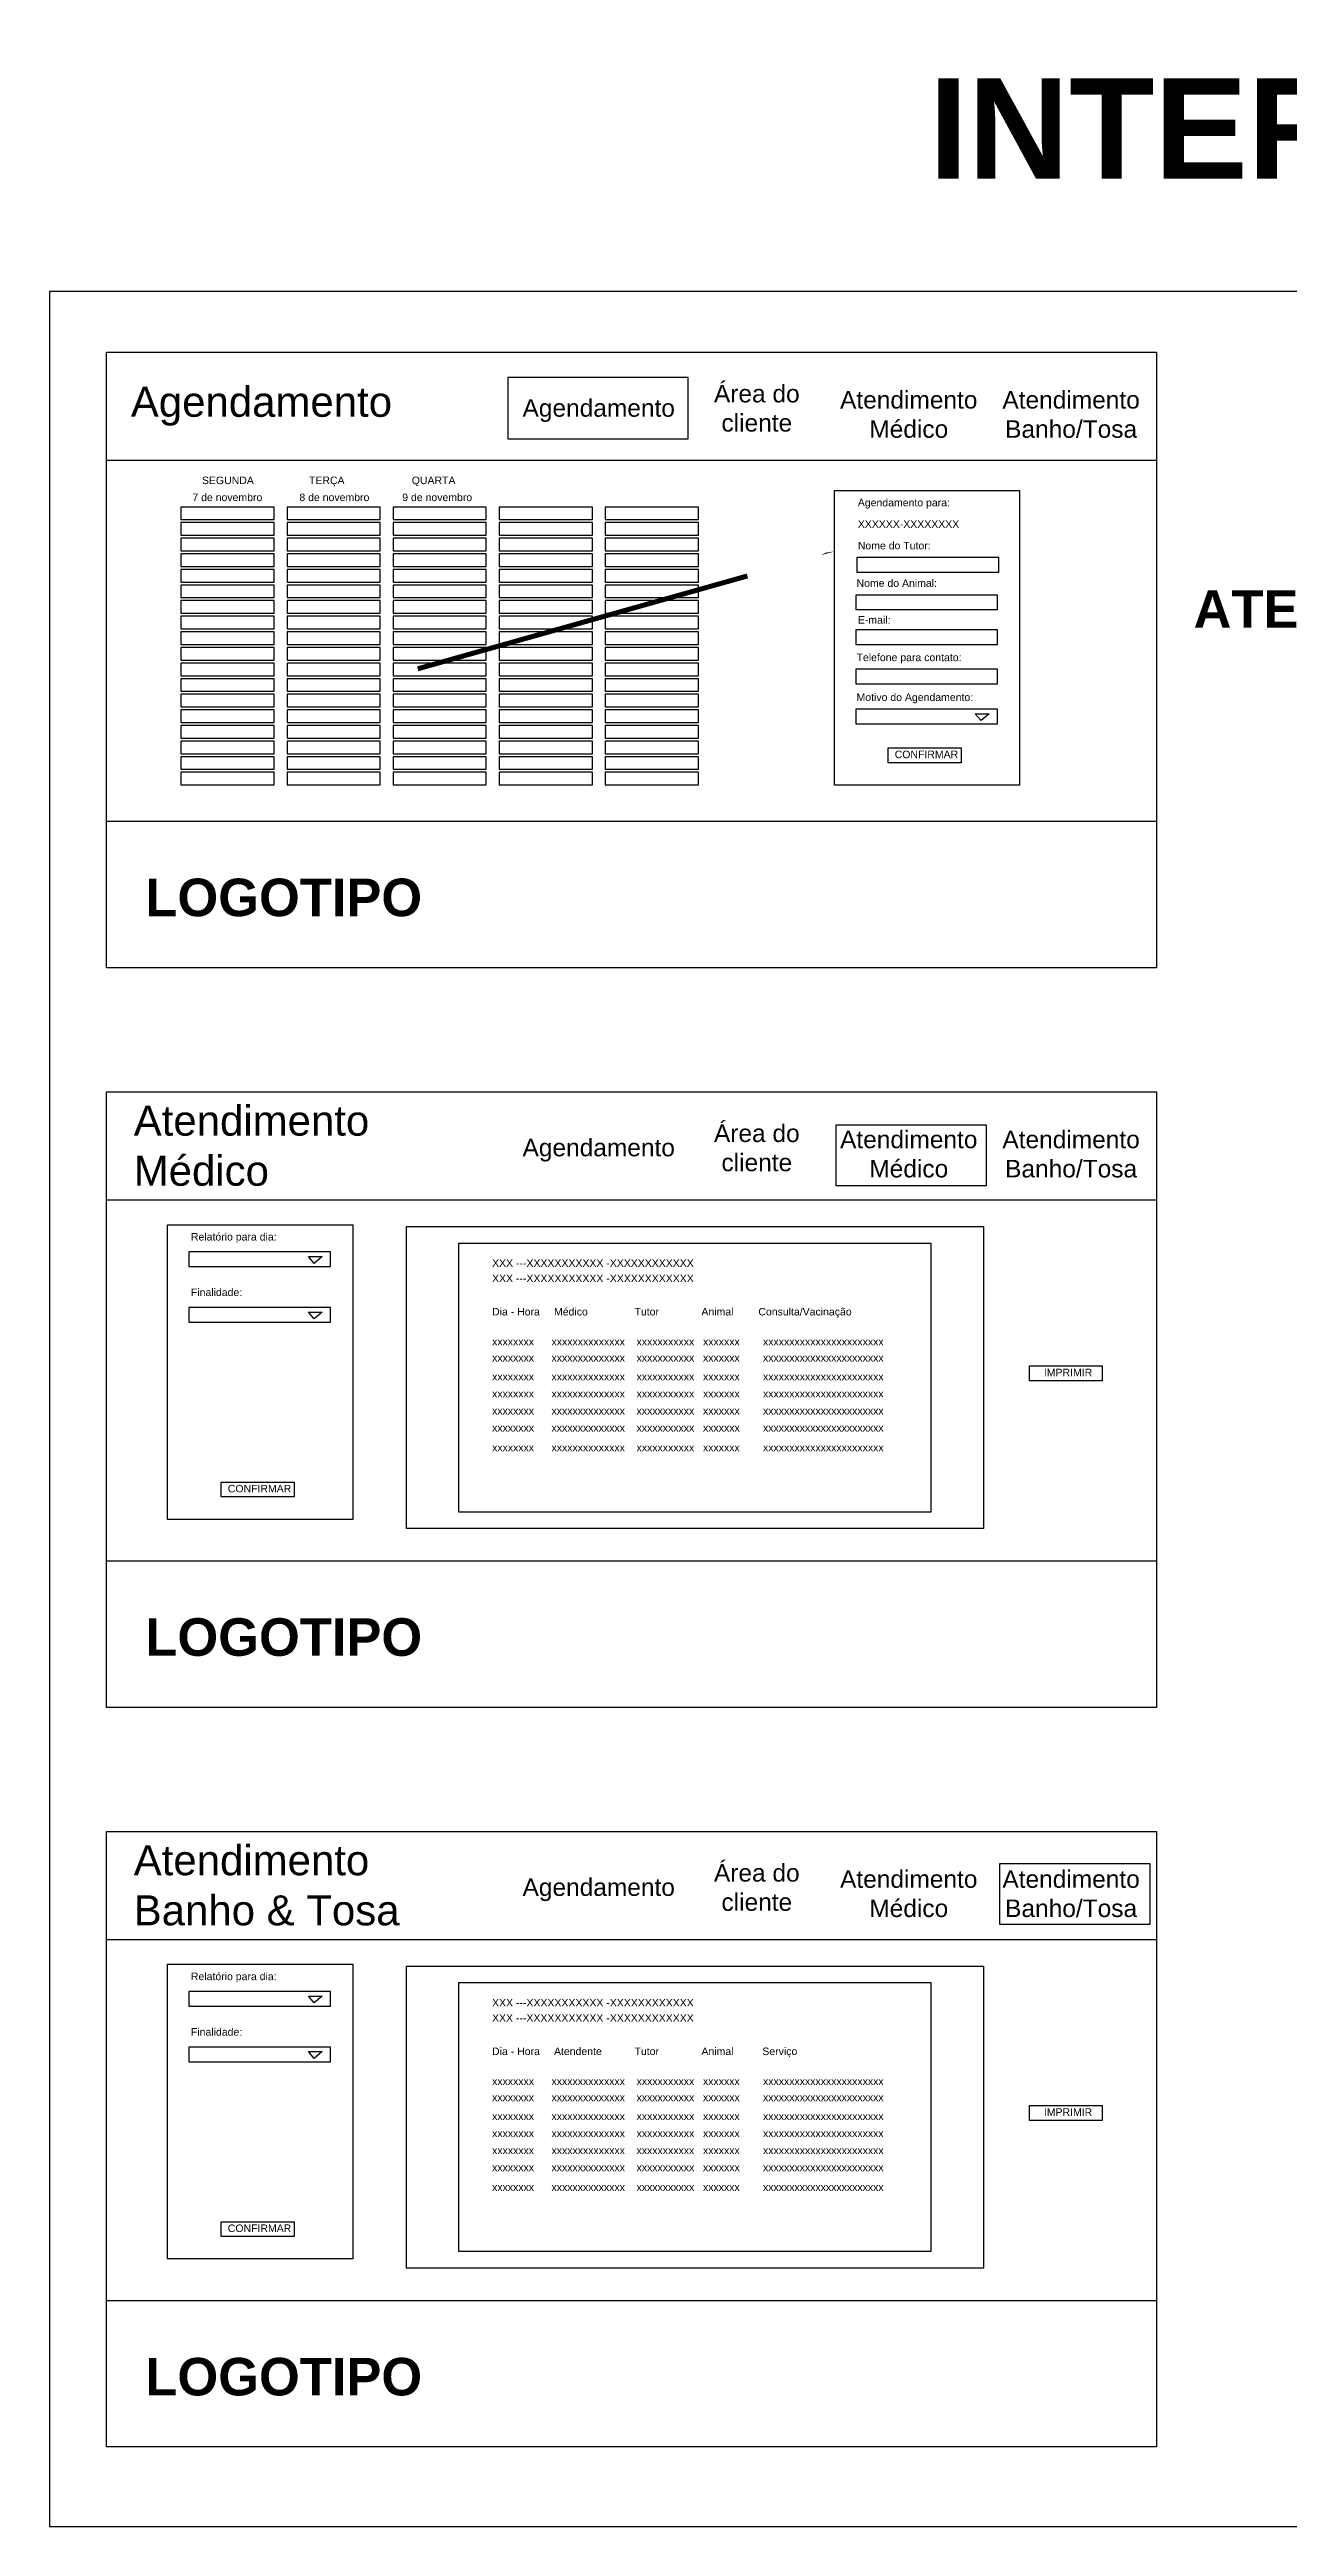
# Model space of a CAD drawing. Header units: millimetres. Extents: x -39820 to 1873, y -13749 to -604.
# Drawn here: x -12535 to -7584, y -10500 to -604 of the extents above; entities that cross this region are included whole.
import ezdxf

# ---------------------------------------------------------------- set-up
doc = ezdxf.new("R2010")
doc.units = ezdxf.units.MM
doc.styles.get("Standard").update_dxf_attribs({"font": 'arial.ttf'})

msp = doc.modelspace()

# ---------------------------------------------------------------- linework, layer by layer
for points in [[(-12534.7, -10499.6), (1873.1, -10499.6), (1873.1, -1570.6), (-12534.7, -1570.6)], [(-12307.5, -1813.5), (-8111.3, -1813.5), (-8111.3, -4272.3), (-12307.5, -4272.3)], [(-12307.5, -1813.5), (-8111.3, -1813.5), (-8111.3, -2245.6), (-12307.5, -2245.6)], [(-10703.3, -2159.4), (-9982.3, -2159.4), (-9982.3, -1913.8), (-10703.3, -1913.8)], [(-9398.7, -2365.5), (-8658.3, -2365.5), (-8658.3, -3542.9), (-9398.7, -3542.9)], [(-12009.7, -2482), (-11637.3, -2482), (-11637.3, -2431.6), (-12009.7, -2431.6)], [(-11585.8, -2482), (-11213.4, -2482), (-11213.4, -2431.6), (-11585.8, -2431.6)], [(-11161.9, -2482), (-10789.5, -2482), (-10789.5, -2431.6), (-11161.9, -2431.6)], [(-10738, -2482), (-10365.6, -2482), (-10365.6, -2431.6), (-10738, -2431.6)], [(-10314.1, -2482), (-9941.7, -2482), (-9941.7, -2431.6), (-10314.1, -2431.6)], [(-12009.7, -2544.3), (-11637.3, -2544.3), (-11637.3, -2493.9), (-12009.7, -2493.9)], [(-12009.7, -2606.6), (-11637.3, -2606.6), (-11637.3, -2556.3), (-12009.7, -2556.3)], [(-11585.8, -2544.3), (-11213.4, -2544.3), (-11213.4, -2493.9), (-11585.8, -2493.9)], [(-11585.8, -2606.6), (-11213.4, -2606.6), (-11213.4, -2556.3), (-11585.8, -2556.3)], [(-11161.9, -2544.3), (-10789.5, -2544.3), (-10789.5, -2493.9), (-11161.9, -2493.9)], [(-11161.9, -2606.6), (-10789.5, -2606.6), (-10789.5, -2556.3), (-11161.9, -2556.3)], [(-10738, -2544.3), (-10365.6, -2544.3), (-10365.6, -2493.9), (-10738, -2493.9)], [(-10738, -2606.6), (-10365.6, -2606.6), (-10365.6, -2556.3), (-10738, -2556.3)], [(-10314.1, -2544.3), (-9941.7, -2544.3), (-9941.7, -2493.9), (-10314.1, -2493.9)], [(-10314.1, -2606.6), (-9941.7, -2606.6), (-9941.7, -2556.3), (-10314.1, -2556.3)], [(-12009.7, -2669), (-11637.3, -2669), (-11637.3, -2618.6), (-12009.7, -2618.6)], [(-11585.8, -2669), (-11213.4, -2669), (-11213.4, -2618.6), (-11585.8, -2618.6)], [(-11161.9, -2669), (-10789.5, -2669), (-10789.5, -2618.6), (-11161.9, -2618.6)], [(-10738, -2669), (-10365.6, -2669), (-10365.6, -2618.6), (-10738, -2618.6)], [(-10314.1, -2669), (-9941.7, -2669), (-9941.7, -2618.6), (-10314.1, -2618.6)], [(-9308.4, -2691.7), (-8742.1, -2691.7), (-8742.1, -2633.2), (-9308.4, -2633.2)], [(-12009.7, -2731.3), (-11637.3, -2731.3), (-11637.3, -2681), (-12009.7, -2681)], [(-12009.7, -2793.7), (-11637.3, -2793.7), (-11637.3, -2743.3), (-12009.7, -2743.3)], [(-11585.8, -2731.3), (-11213.4, -2731.3), (-11213.4, -2681), (-11585.8, -2681)], [(-11585.8, -2793.7), (-11213.4, -2793.7), (-11213.4, -2743.3), (-11585.8, -2743.3)], [(-11161.9, -2731.3), (-10789.5, -2731.3), (-10789.5, -2681), (-11161.9, -2681)], [(-11161.9, -2793.7), (-10789.5, -2793.7), (-10789.5, -2743.3), (-11161.9, -2743.3)], [(-10738, -2731.3), (-10365.6, -2731.3), (-10365.6, -2681), (-10738, -2681)], [(-10738, -2793.7), (-10365.6, -2793.7), (-10365.6, -2743.3), (-10738, -2743.3)], [(-10314.1, -2731.3), (-9941.7, -2731.3), (-9941.7, -2681), (-10314.1, -2681)], [(-10314.1, -2793.7), (-9941.7, -2793.7), (-9941.7, -2743.3), (-10314.1, -2743.3)], [(-12009.7, -2856), (-11637.3, -2856), (-11637.3, -2805.7), (-12009.7, -2805.7)], [(-12009.7, -2918.4), (-11637.3, -2918.4), (-11637.3, -2868), (-12009.7, -2868)], [(-11585.8, -2856), (-11213.4, -2856), (-11213.4, -2805.7), (-11585.8, -2805.7)], [(-11585.8, -2918.4), (-11213.4, -2918.4), (-11213.4, -2868), (-11585.8, -2868)], [(-11161.9, -2856), (-10789.5, -2856), (-10789.5, -2805.7), (-11161.9, -2805.7)], [(-11161.9, -2918.4), (-10789.5, -2918.4), (-10789.5, -2868), (-11161.9, -2868)], [(-10738, -2856), (-10365.6, -2856), (-10365.6, -2805.7), (-10738, -2805.7)], [(-10738, -2918.4), (-10365.6, -2918.4), (-10365.6, -2868), (-10738, -2868)], [(-10314.1, -2856), (-9941.7, -2856), (-9941.7, -2805.7), (-10314.1, -2805.7)], [(-10314.1, -2918.4), (-9941.7, -2918.4), (-9941.7, -2868), (-10314.1, -2868)], [(-9313.5, -2841.6), (-8747.2, -2841.6), (-8747.2, -2783.1), (-9313.5, -2783.1)], [(-12009.7, -2980.7), (-11637.3, -2980.7), (-11637.3, -2930.4), (-12009.7, -2930.4)], [(-11585.8, -2980.7), (-11213.4, -2980.7), (-11213.4, -2930.4), (-11585.8, -2930.4)], [(-11161.9, -2980.7), (-10789.5, -2980.7), (-10789.5, -2930.4), (-11161.9, -2930.4)], [(-10738, -2980.7), (-10365.6, -2980.7), (-10365.6, -2930.4), (-10738, -2930.4)], [(-10314.1, -2980.7), (-9941.7, -2980.7), (-9941.7, -2930.4), (-10314.1, -2930.4)], [(-9313.5, -2980.4), (-8747.2, -2980.4), (-8747.2, -2922), (-9313.5, -2922)], [(-12009.7, -3043.1), (-11637.3, -3043.1), (-11637.3, -2992.7), (-12009.7, -2992.7)], [(-12009.7, -3105.4), (-11637.3, -3105.4), (-11637.3, -3055.1), (-12009.7, -3055.1)], [(-11585.8, -3043.1), (-11213.4, -3043.1), (-11213.4, -2992.7), (-11585.8, -2992.7)], [(-11585.8, -3105.4), (-11213.4, -3105.4), (-11213.4, -3055.1), (-11585.8, -3055.1)], [(-11161.9, -3043.1), (-10789.5, -3043.1), (-10789.5, -2992.7), (-11161.9, -2992.7)], [(-11161.9, -3105.4), (-10789.5, -3105.4), (-10789.5, -3055.1), (-11161.9, -3055.1)], [(-10738, -3043.1), (-10365.6, -3043.1), (-10365.6, -2992.7), (-10738, -2992.7)], [(-10738, -3105.4), (-10365.6, -3105.4), (-10365.6, -3055.1), (-10738, -3055.1)], [(-10314.1, -3043.1), (-9941.7, -3043.1), (-9941.7, -2992.7), (-10314.1, -2992.7)], [(-10314.1, -3105.4), (-9941.7, -3105.4), (-9941.7, -3055.1), (-10314.1, -3055.1)], [(-12009.7, -3167.8), (-11637.3, -3167.8), (-11637.3, -3117.4), (-12009.7, -3117.4)], [(-11585.8, -3167.8), (-11213.4, -3167.8), (-11213.4, -3117.4), (-11585.8, -3117.4)], [(-11161.9, -3167.8), (-10789.5, -3167.8), (-10789.5, -3117.4), (-11161.9, -3117.4)], [(-10738, -3167.8), (-10365.6, -3167.8), (-10365.6, -3117.4), (-10738, -3117.4)], [(-10314.1, -3167.8), (-9941.7, -3167.8), (-9941.7, -3117.4), (-10314.1, -3117.4)], [(-9313.5, -3138.4), (-8747.2, -3138.4), (-8747.2, -3079.9), (-9313.5, -3079.9)], [(-12009.7, -3230.1), (-11637.3, -3230.1), (-11637.3, -3179.7), (-12009.7, -3179.7)], [(-12009.7, -3292.5), (-11637.3, -3292.5), (-11637.3, -3242.1), (-12009.7, -3242.1)], [(-11585.8, -3230.1), (-11213.4, -3230.1), (-11213.4, -3179.7), (-11585.8, -3179.7)], [(-11585.8, -3292.5), (-11213.4, -3292.5), (-11213.4, -3242.1), (-11585.8, -3242.1)], [(-11161.9, -3230.1), (-10789.5, -3230.1), (-10789.5, -3179.7), (-11161.9, -3179.7)], [(-11161.9, -3292.5), (-10789.5, -3292.5), (-10789.5, -3242.1), (-11161.9, -3242.1)], [(-10738, -3230.1), (-10365.6, -3230.1), (-10365.6, -3179.7), (-10738, -3179.7)], [(-10738, -3292.5), (-10365.6, -3292.5), (-10365.6, -3242.1), (-10738, -3242.1)], [(-10314.1, -3230.1), (-9941.7, -3230.1), (-9941.7, -3179.7), (-10314.1, -3179.7)], [(-10314.1, -3292.5), (-9941.7, -3292.5), (-9941.7, -3242.1), (-10314.1, -3242.1)], [(-9313.5, -3297.5), (-8747.2, -3297.5), (-8747.2, -3239), (-9313.5, -3239)], [(-12009.7, -3354.8), (-11637.3, -3354.8), (-11637.3, -3304.4), (-12009.7, -3304.4)], [(-11585.8, -3354.8), (-11213.4, -3354.8), (-11213.4, -3304.4), (-11585.8, -3304.4)], [(-11161.9, -3354.8), (-10789.5, -3354.8), (-10789.5, -3304.4), (-11161.9, -3304.4)], [(-10738, -3354.8), (-10365.6, -3354.8), (-10365.6, -3304.4), (-10738, -3304.4)], [(-10314.1, -3354.8), (-9941.7, -3354.8), (-9941.7, -3304.4), (-10314.1, -3304.4)], [(-12009.7, -3417.2), (-11637.3, -3417.2), (-11637.3, -3366.8), (-12009.7, -3366.8)], [(-12009.7, -3479.5), (-11637.3, -3479.5), (-11637.3, -3429.1), (-12009.7, -3429.1)], [(-11585.8, -3417.2), (-11213.4, -3417.2), (-11213.4, -3366.8), (-11585.8, -3366.8)], [(-11585.8, -3479.5), (-11213.4, -3479.5), (-11213.4, -3429.1), (-11585.8, -3429.1)], [(-11161.9, -3417.2), (-10789.5, -3417.2), (-10789.5, -3366.8), (-11161.9, -3366.8)], [(-11161.9, -3479.5), (-10789.5, -3479.5), (-10789.5, -3429.1), (-11161.9, -3429.1)], [(-10738, -3417.2), (-10365.6, -3417.2), (-10365.6, -3366.8), (-10738, -3366.8)], [(-10738, -3479.5), (-10365.6, -3479.5), (-10365.6, -3429.1), (-10738, -3429.1)], [(-10314.1, -3417.2), (-9941.7, -3417.2), (-9941.7, -3366.8), (-10314.1, -3366.8)], [(-10314.1, -3479.5), (-9941.7, -3479.5), (-9941.7, -3429.1), (-10314.1, -3429.1)], [(-9183.4, -3393.8), (-8892.4, -3393.8), (-8892.4, -3453), (-9183.4, -3453)], [(-12009.7, -3541.9), (-11637.3, -3541.9), (-11637.3, -3491.5), (-12009.7, -3491.5)], [(-11585.8, -3541.9), (-11213.4, -3541.9), (-11213.4, -3491.5), (-11585.8, -3491.5)], [(-11161.9, -3541.9), (-10789.5, -3541.9), (-10789.5, -3491.5), (-11161.9, -3491.5)], [(-10738, -3541.9), (-10365.6, -3541.9), (-10365.6, -3491.5), (-10738, -3491.5)], [(-10314.1, -3541.9), (-9941.7, -3541.9), (-9941.7, -3491.5), (-10314.1, -3491.5)], [(-12307.5, -3687.2), (-8111.3, -3687.2), (-8111.3, -4272.3), (-12307.5, -4272.3)], [(-12307.5, -4768.4), (-8111.3, -4768.4), (-8111.3, -7227.2), (-12307.5, -7227.2)], [(-12307.5, -4768.4), (-8111.3, -4768.4), (-8111.3, -7227.2), (-12307.5, -7227.2)], [(-12307.5, -4768.4), (-8111.3, -4768.4), (-8111.3, -5200.5), (-12307.5, -5200.5)], [(-9391.6, -4900.5), (-8791.6, -4900.5), (-8791.6, -5143.5), (-9391.6, -5143.5)], [(-12063.6, -5298.8), (-11323.2, -5298.8), (-11323.2, -6476.2), (-12063.6, -6476.2)], [(-11109, -5306), (-8803.3, -5306), (-8803.3, -6512.8), (-11109, -6512.8)], [(-11978.4, -5466.2), (-11412.1, -5466.2), (-11412.1, -5407.8), (-11978.4, -5407.8)], [(-10899.4, -5372.1), (-9013, -5372.1), (-9013, -6446.7), (-10899.4, -6446.7)], [(-11978.4, -5688), (-11412.1, -5688), (-11412.1, -5629.5), (-11978.4, -5629.5)], [(-8619, -5863.1), (-8328, -5863.1), (-8328, -5922.2), (-8619, -5922.2)], [(-11848.3, -6327.1), (-11557.3, -6327.1), (-11557.3, -6386.2), (-11848.3, -6386.2)], [(-12307.5, -6642), (-8111.3, -6642), (-8111.3, -7227.2), (-12307.5, -7227.2)], [(-12307.5, -7723.3), (-8111.3, -7723.3), (-8111.3, -10182), (-12307.5, -10182)], [(-12307.5, -7723.3), (-8111.3, -7723.3), (-8111.3, -10182), (-12307.5, -10182)], [(-12307.5, -7723.3), (-8111.3, -7723.3), (-8111.3, -8155.3), (-12307.5, -8155.3)], [(-8737.7, -7851.5), (-8137.7, -7851.5), (-8137.7, -8094.5), (-8737.7, -8094.5)], [(-12063.6, -8253.7), (-11323.2, -8253.7), (-11323.2, -9431), (-12063.6, -9431)], [(-11109, -8260.8), (-8803.3, -8260.8), (-8803.3, -9467.7), (-11109, -9467.7)], [(-11978.4, -8421.1), (-11412.1, -8421.1), (-11412.1, -8362.7), (-11978.4, -8362.7)], [(-10899.4, -8327), (-9013, -8327), (-9013, -9401.6), (-10899.4, -9401.6)], [(-11978.4, -8642.9), (-11412.1, -8642.9), (-11412.1, -8584.4), (-11978.4, -8584.4)], [(-8619, -8817.9), (-8328, -8817.9), (-8328, -8877.1), (-8619, -8877.1)], [(-11848.3, -9281.9), (-11557.3, -9281.9), (-11557.3, -9341.1), (-11848.3, -9341.1)], [(-12307.5, -9596.9), (-8111.3, -9596.9), (-8111.3, -10182), (-12307.5, -10182)]]:
    msp.add_lwpolyline(points, close=True)
msp.add_lwpolyline([(-11063.4, -3078, 0, 0, 0), (-9746.1, -2707, 100, 0, 0), (-9430, -2613.3, 0, 0, 0)], format="xyseb")
at = {"const_width": 20}
msp.add_lwpolyline([(-11063.4, -3078), (-9746.1, -2707)], dxfattribs=at)
for points in [[(-8835.5, -3257.3), (-8780, -3257.3), (-8812.3, -3284.5), (-8835.5, -3257.3)], [(-11500.4, -5426), (-11444.9, -5426), (-11477.2, -5453.2), (-11500.4, -5426)], [(-11500.4, -5647.8), (-11444.9, -5647.8), (-11477.2, -5675), (-11500.4, -5647.8)], [(-11500.4, -8380.9), (-11444.9, -8380.9), (-11477.2, -8408.1), (-11500.4, -8380.9)], [(-11500.4, -8602.6), (-11444.9, -8602.6), (-11477.2, -8629.9), (-11500.4, -8602.6)]]:
    msp.add_lwpolyline(points)

# ---------------------------------------------------------------- texts
at = {"attachment_point": 1}
for s, width, insert, char_height in [('\\pxqc;{\\fArial|b1|i0|c0|p34;INTERFACE COM A CLÍNICA}', 8354.781, (-9379.6, -719.2), 400), ('Agendamento', 17.757, (-12209.8, -1951.1), 120), ('\\pxqc;Área do cliente', 563.637, (-9990.4, -1943.6), 70), ('\\pxqc;Atendimento Médico', 17.757, (-9110.3, -1968.3), 70), ('\\pxqc;Atendimento Banho/Tosa', 17.757, (-8461.6, -1968.3), 70), ('Agendamento', 17.757, (-10644.7, -2000.8), 70), ('SEGUNDA', 232.211, (-11925.7, -2310.1), 30), ('TERÇA', 232.211, (-11498, -2310.1), 30), ('QUARTA', 232.211, (-11087.2, -2310.1), 30), ('7 de novembro', 307.224, (-11964, -2378), 30), ('8 de novembro', 307.224, (-11536.3, -2378), 30), ('9 de novembro', 307.224, (-11125.4, -2378), 30), ('Agendamento para:', 587.275, (-9304.9, -2398.8), 30), ('XXXXXX-XXXXXXXX', 587.275, (-9304.9, -2484.8), 30), ('Nome do Tutor:', 587.275, (-9304.9, -2570.7), 30), ('Nome do Animal:', 587.275, (-9310, -2720.6), 30), ('{\\fArial|b1|i0|c0|p34;ATENDIMENTO}', 1637.245, (-7963.4, -2764.2), 150), ('E-mail:', 587.275, (-9304.9, -2867.5), 30), ('Telefone para contato:', 587.275, (-9310, -3017.4), 30), ('Motivo do Agendamento:', 587.275, (-9310, -3176.5), 30), ('CONFIRMAR', 295.45, (-9157.6, -3405), 30), ('{\\fArial|b1|i0|c0|p34;LOGOTIPO}', 1637.245, (-12151.6, -3916.3), 150), ('Atendimento Médico', 1004.776, (-12198.3, -4823.1), 120), ('\\pxqc;Área do cliente', 563.637, (-9990.4, -4898.5), 70), ('\\pxqc;Atendimento Médico', 17.757, (-9110.3, -4923.2), 70), ('\\pxqc;Atendimento Banho/Tosa', 17.757, (-8461.6, -4923.2), 70), ('Agendamento', 17.757, (-10644.7, -4955.6), 70), ('Relatório para dia:', 587.275, (-11969.8, -5332.1), 30), ('XXX ---XXXXXXXXXXX -XXXXXXXXXXXX                   ', 1097.745, (-10766.4, -5437.2), 30), ('XXX ---XXXXXXXXXXX -XXXXXXXXXXXX                   ', 1097.745, (-10766.4, -5498.2), 30), ('Finalidade:', 587.275, (-11969.8, -5553.8), 30), ('Dia - Hora                   ', 309.136, (-10766.4, -5631.4), 30), ('Médico                   ', 309.136, (-10518.9, -5631.4), 30), ('Tutor', 309.136, (-10197.2, -5631.4), 30), ('Animal               ', 309.136, (-9929.8, -5631.4), 30), ('Consulta/Vacinação              ', 309.136, (-9702.3, -5631.4), 30), ('xxxxxxxx      xxxxxxxxxxxxxx    xxxxxxxxxxx   xxxxxxx        xxxxxxxxxxxxxxxxxxxxxxx               ', 1673.25, (-10766.4, -5751), 30), ('xxxxxxxx      xxxxxxxxxxxxxx    xxxxxxxxxxx   xxxxxxx        xxxxxxxxxxxxxxxxxxxxxxx               ', 1673.25, (-10766.4, -5815.6), 30), ('xxxxxxxx      xxxxxxxxxxxxxx    xxxxxxxxxxx   xxxxxxx        xxxxxxxxxxxxxxxxxxxxxxx               ', 1673.25, (-10766.4, -5890.9), 30), ('IMPRIMIR', 295.45, (-8561.5, -5874.3), 30), ('xxxxxxxx      xxxxxxxxxxxxxx    xxxxxxxxxxx   xxxxxxx        xxxxxxxxxxxxxxxxxxxxxxx               ', 1673.25, (-10766.4, -5959), 30), ('xxxxxxxx      xxxxxxxxxxxxxx    xxxxxxxxxxx   xxxxxxx        xxxxxxxxxxxxxxxxxxxxxxx               ', 1673.25, (-10766.4, -6027.2), 30), ('xxxxxxxx      xxxxxxxxxxxxxx    xxxxxxxxxxx   xxxxxxx        xxxxxxxxxxxxxxxxxxxxxxx               ', 1673.25, (-10766.4, -6095.3), 30), ('xxxxxxxx      xxxxxxxxxxxxxx    xxxxxxxxxxx   xxxxxxx        xxxxxxxxxxxxxxxxxxxxxxx               ', 1673.25, (-10766.4, -6174.2), 30), ('CONFIRMAR', 295.45, (-11822.5, -6338.2), 30), ('{\\fArial|b1|i0|c0|p34;LOGOTIPO}', 1637.245, (-12151.6, -6871.2), 150), ('Atendimento Banho & Tosa', 1079.306, (-12198.3, -7777.9), 120), ('Agendamento', 17.757, (-10644.7, -7910.5), 70), ('\\pxqc;Área do cliente', 563.637, (-9990.4, -7853.3), 70), ('\\pxqc;Atendimento Médico', 17.757, (-9110.3, -7878.1), 70), ('\\pxqc;Atendimento Banho/Tosa', 17.757, (-8461.6, -7878.1), 70), ('Relatório para dia:', 587.275, (-11969.8, -8287), 30), ('XXX ---XXXXXXXXXXX -XXXXXXXXXXXX                   ', 1097.745, (-10766.4, -8392.1), 30), ('Finalidade:', 587.275, (-11969.8, -8508.7), 30), ('XXX ---XXXXXXXXXXX -XXXXXXXXXXXX                   ', 1097.745, (-10766.4, -8453.1), 30), ('Dia - Hora                   ', 309.136, (-10766.4, -8586.3), 30), ('Atendente                  ', 309.136, (-10518.9, -8586.3), 30), ('Tutor', 309.136, (-10197.2, -8586.3), 30), ('Animal               ', 309.136, (-9929.8, -8586.3), 30), ('Serviço              ', 309.136, (-9686.5, -8586.3), 30), ('xxxxxxxx      xxxxxxxxxxxxxx    xxxxxxxxxxx   xxxxxxx        xxxxxxxxxxxxxxxxxxxxxxx               ', 1673.25, (-10766.4, -8705.9), 30), ('xxxxxxxx      xxxxxxxxxxxxxx    xxxxxxxxxxx   xxxxxxx        xxxxxxxxxxxxxxxxxxxxxxx               ', 1673.25, (-10766.4, -8770.5), 30), ('xxxxxxxx      xxxxxxxxxxxxxx    xxxxxxxxxxx   xxxxxxx        xxxxxxxxxxxxxxxxxxxxxxx               ', 1673.25, (-10766.4, -8845.8), 30), ('IMPRIMIR', 295.45, (-8561.5, -8829.1), 30), ('xxxxxxxx      xxxxxxxxxxxxxx    xxxxxxxxxxx   xxxxxxx        xxxxxxxxxxxxxxxxxxxxxxx               ', 1673.25, (-10766.4, -8913.9), 30), ('xxxxxxxx      xxxxxxxxxxxxxx    xxxxxxxxxxx   xxxxxxx        xxxxxxxxxxxxxxxxxxxxxxx               ', 1673.25, (-10766.4, -8982.1), 30), ('xxxxxxxx      xxxxxxxxxxxxxx    xxxxxxxxxxx   xxxxxxx        xxxxxxxxxxxxxxxxxxxxxxx               ', 1673.25, (-10766.4, -9050.2), 30), ('xxxxxxxx      xxxxxxxxxxxxxx    xxxxxxxxxxx   xxxxxxx        xxxxxxxxxxxxxxxxxxxxxxx               ', 1673.25, (-10766.4, -9129.1), 30), ('CONFIRMAR', 295.45, (-11822.5, -9293.1), 30), ('{\\fArial|b1|i0|c0|p34;LOGOTIPO}', 1637.245, (-12151.6, -9826.1), 150)]:
    msp.add_mtext_dynamic_manual_height_columns(s, width=width, gutter_width=12.5, heights=[0], dxfattribs=dict(at, insert=insert, char_height=char_height))

doc.saveas('drawing.dxf')
